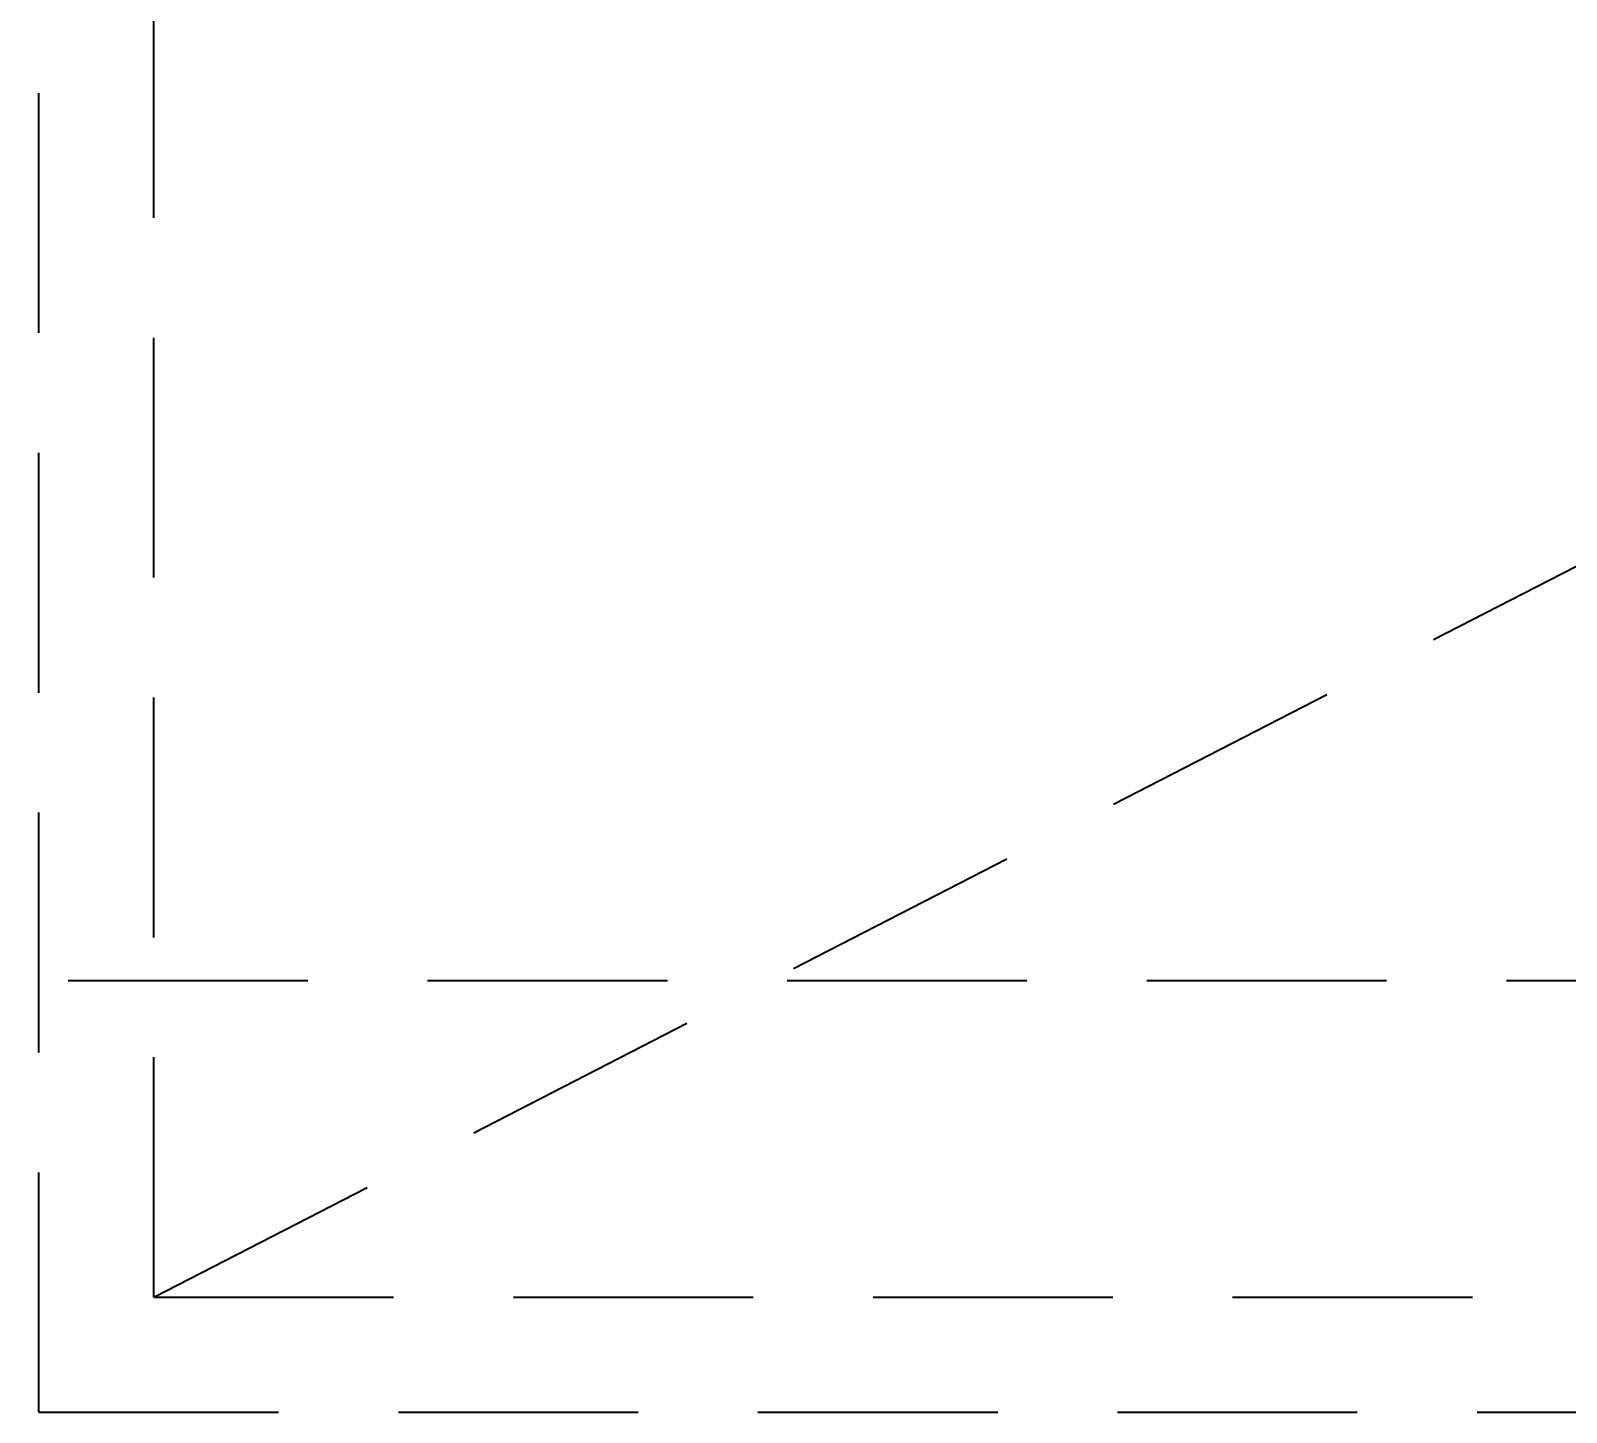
# Model space of a CAD drawing. Header units: millimetres. Extents: x 1658.6 to 1706.6, y -26.2 to 3.6.
# Drawn here: x 1662.136 to 1663.737, y -15.138 to -13.698 of the extents above; entities that cross this region are included whole.
import ezdxf

# ---------------------------------------------------------------- set-up
doc = ezdxf.new("R2010")
doc.units = ezdxf.units.MM
doc.linetypes.add('DASHED2', pattern=[0.375, 0.25, -0.125])
doc.linetypes.add('HIDDEN', pattern=[0.375, 0.25, -0.125])
doc.layers.add('COTA', color=11, linetype='Continuous')
doc.layers.add('PROJECAO', color=1, linetype='DASHED2')
doc.styles.add('ROMANS', font='romans.shx')
doc.dimstyles.new('Copy of TICK50', dxfattribs={"dimtxt": 0.075, "dimasz": 0.0995, "dimexe": 0.18, "dimexo": 0.0625, "dimgap": 0.063, "dimtad": 1, "dimrnd": 0.005, "dimzin": 4, "dimdsep": 46, "dimtxsty": 'ROMANS', "dimblk1": 'TICK', "dimblk2": 'TICK', "dimsah": 1, "dimcen": 0.09, "dimse1": 1, "dimse2": 1, "dimclrd": 256, "dimclrt": 2, "dimaunit": 1, "dimadec": 4, "dimazin": 0, "dimtfac": 1, "dimtix": 1, "dimtmove": 2, "dimatfit": 3, "dimldrblk": 'TICK', "dimfxl": 0.18, "dimtfillclr": 256, "dimtolj": 1, "dimtzin": 0, "dimlwd": -1, "dimarcsym": 0})

# ---------------------------------------------------------------- blocks, each defined once
blk = doc.blocks.new('TICK')
at = {"layer": 'COTA'}
for p, q in [((0, 1.907592907288972), (0, -1.907600000000002)), ((-1, 0), (1, 0))]:
    blk.add_line(p, q, dxfattribs=at)
at = {"layer": 'COTA', "color": 2}
blk.add_line((0.5, 0.5), (-0.5, -0.5), dxfattribs=at)
blk = doc.blocks.new('*D126')
at = {"layer": 'COTA'}
for p, q in [((1661.235116154683, -14.4989583672252), (1661.235116154683, -14.3994583672252)), ((1661.235116154683, -14.59845836722521), (1661.235116154683, -14.6884583672251)), ((1661.235116154683, -14.7879583672251), (1661.235116154683, -14.8874583672251))]:
    blk.add_line(p, q, dxfattribs=at)
at = {"layer": 'Defpoints', "color": 0}
for p in [(1664.314447151719, -14.59845836722521), (1661.235116154683, -14.6884583672251), (1664.224447151719, -14.6884583672251)]:
    blk.add_point(p, dxfattribs=at)
at = {"layer": 'COTA', "xscale": 0.0995, "yscale": 0.0995, "zscale": 0.0995}
for p, rotation in [((1661.235116154683, -14.59845836722521), 270), ((1661.235116154683, -14.6884583672251), 90)]:
    blk.add_blockref('TICK', p, dxfattribs=dict(at, rotation=rotation))
at = {"layer": 'COTA', "color": 2, "insert": (1661.134616154683, -14.64345836722515), "char_height": 0.075, "attachment_point": 5, "rotation": 90, "style": 'ROMANS'}
blk.add_mtext('\\A1;.09', dxfattribs=at)
blk = doc.blocks.new('*D125')
at = {"layer": 'COTA'}
blk.add_line((1661.235116154683, -7.637958367225488), (1661.235116154683, -14.4989583672252), dxfattribs=at)
at = {"layer": 'Defpoints', "color": 0}
for p in [(1661.474447151719, -7.538458367225488), (1661.235116154683, -14.59845836722521), (1664.314447151719, -14.59845836722521)]:
    blk.add_point(p, dxfattribs=at)
at = {"layer": 'COTA', "xscale": 0.0995, "yscale": 0.0995, "zscale": 0.0995}
for p, rotation in [((1661.235116154683, -7.538458367225488), 90), ((1661.235116154683, -14.59845836722521), 270)]:
    blk.add_blockref('TICK', p, dxfattribs=dict(at, rotation=rotation))
at = {"layer": 'COTA', "color": 2, "insert": (1661.134616154683, -11.06845836722535), "char_height": 0.075, "attachment_point": 5, "rotation": 90, "style": 'ROMANS'}
blk.add_mtext('\\A1;7.06', dxfattribs=at)

msp = doc.modelspace()

# ---------------------------------------------------------------- linework, layer by layer
at = {"layer": 'COTA', "linetype": 'HIDDEN'}
msp.add_line((1661.424922354683, -14.6884583672251), (1664.224447151719, -14.6884583672251), dxfattribs=at)
at = {"layer": 'PROJECAO'}
for p, q in [((1662.144447151717, -15.13845836722552), (1662.144447151717, -7.738458367225491)), ((1662.264447151717, -15.01845836722553), (1662.264447151717, -7.858458367225481)), ((1662.264447151717, -15.01845836722552), (1664.834447151719, -13.69845836722543)), ((1662.264447151717, -15.01845836722553), (1699.014447151719, -15.01845836722553)), ((1662.144447151717, -15.13845836722552), (1701.804447151721, -15.13845836722552))]:
    msp.add_line(p, q, dxfattribs=at)

# ---------------------------------------------------------------- dimensions: what is measured, and where the dimension line sits
at = {"layer": 'COTA'}
for base, p1, p2, picture, middle in [((1661.235116154683, -14.59845836722521), (1661.474447151719, -7.538458367225488), (1664.314447151719, -14.59845836722521), '*D125', (1661.134616154683, -11.06845836722535)), ((1661.235116154683, -14.6884583672251), (1664.314447151719, -14.59845836722521), (1664.224447151719, -14.6884583672251), '*D126', (1661.134616154683, -14.64345836722515))]:
    dim = msp.add_linear_dim(base=base, p1=p1, p2=p2, angle=90, dimstyle='Copy of TICK50', dxfattribs=at)
    dim.commit()
    dim.dimension.update_dxf_attribs({"geometry": picture, "text_midpoint": middle})

doc.saveas('drawing.dxf')
